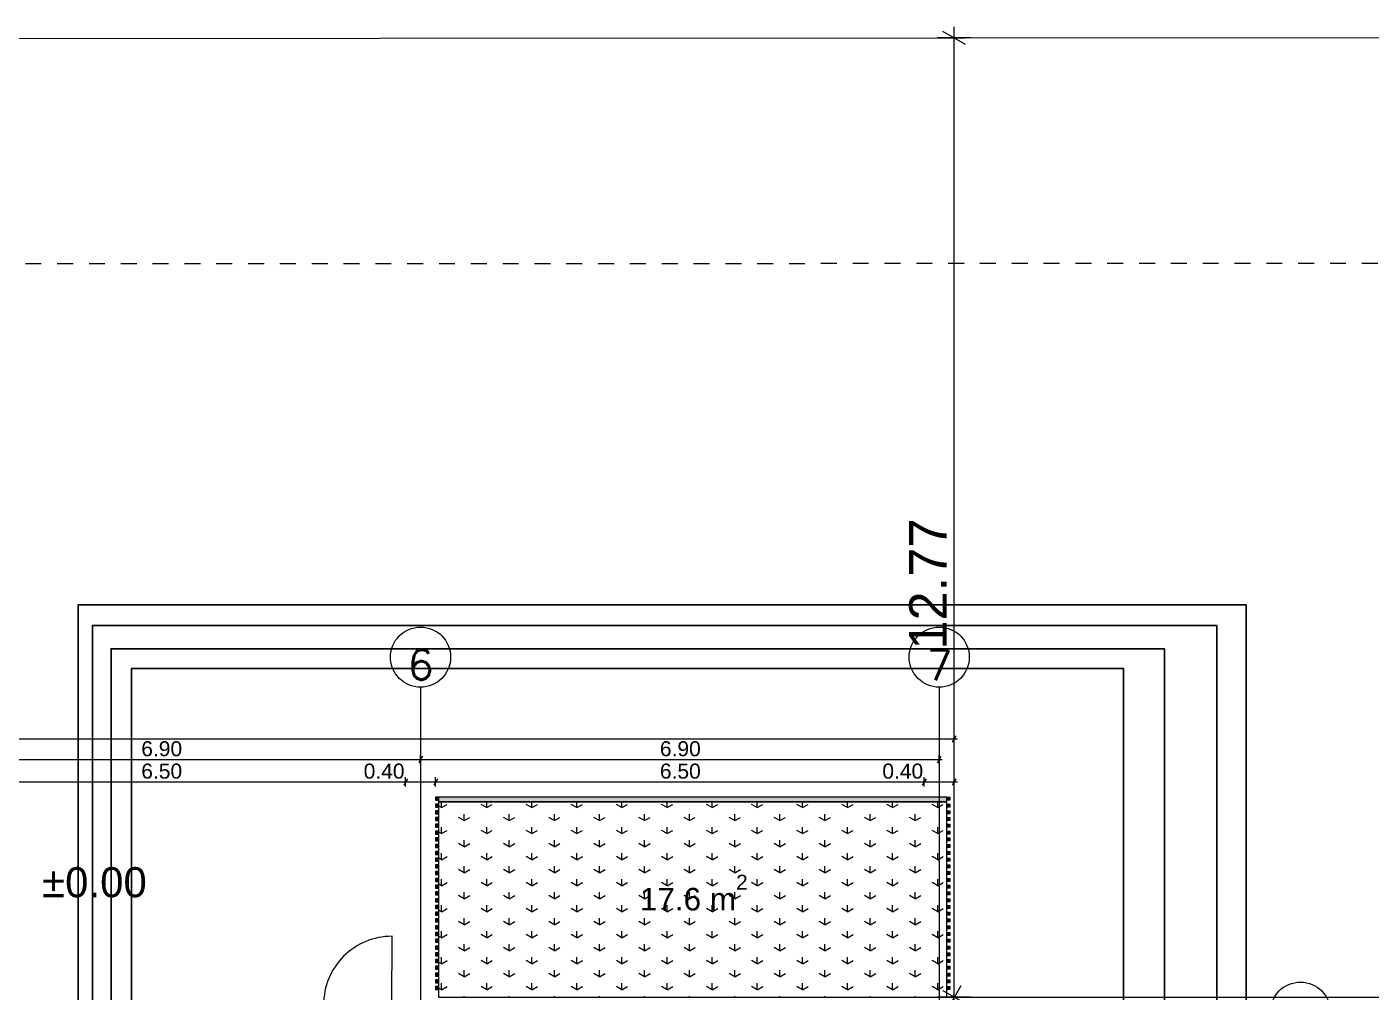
# Model space of a CAD drawing. Header units: millimetres. Extents: x 476244520 to 476657119, y 4620824743 to 4621446928.
# Drawn here: x 476419610 to 476437494, y 4620891087 to 4620903935 of the extents above; entities that cross this region are included whole.
import ezdxf

# ---------------------------------------------------------------- set-up
doc = ezdxf.new("R2010")
doc.units = ezdxf.units.MM
doc.header["$MEASUREMENT"] = 0
doc.set_wipeout_variables(frame=1)
doc.linetypes.add('Dashed', pattern=[423.333333, 211.666667, -211.666667])
doc.linetypes.add('Wipeout_Contour', pattern=[1000, 0, -1000])
for name, color, linetype, lineweight in [('0_Pen_No__42_Pen_No__250_Pen_No__5', 5, 'Continuous', 0), ('2D Drafting - General_Pen_No__250_Pen_No__7_Pen_No__7', 7, 'Continuous', 0), ('Annotation - Text_Pen_No__7_Pen_No__5', 5, 'Continuous', 0), ('New_0_Pen_No__250_Pen_No__255', 255, 'Continuous', 0), ('New_0_Pen_No__250_Pen_No__7', 7, 'Continuous', 0), ('New_0_Pen_No__5', 5, 'Continuous', 0), ('New_2D Drafting - General_Pen_No__250_Pen_No__7_Pen_No__112', 112, 'Continuous', 0), ('New_2D Drafting - General_Pen_No__250_Pen_No__7_Pen_No__4', 7, 'Continuous', 0), ('New_Annotation - Text_Pen_No__1', 1, 'Continuous', 0), ('New_Structural - Bearing_Pen_No__250', 7, 'Continuous', 0), ('RED LINE_Pen_No__1', 1, 'Continuous', 0), ('zoma_Pen_No__1', 1, 'Continuous', 0), ('zoma_Pen_No__142', 142, 'Continuous', 0), ('zoma_Pen_No__5_Pen_No__5', 5, 'Continuous', 0)]:
    doc.layers.add(name, color=color, linetype=linetype, lineweight=lineweight)
doc.layers.add('zoma', color=7, linetype='Continuous')
doc.styles.add('GENERATED_STYLE_1', font='arial.ttf')
doc.styles.add('GENERATED_STYLE_2', font='arial.ttf')
doc.dimstyles.new('GENERATED_STYLE__1', dxfattribs={"dimtxt": 200, "dimasz": 64.421331, "dimexe": 0.18, "dimexo": 3, "dimgap": 0.09, "dimtad": 1, "dimtih": 1, "dimtoh": 1, "dimlfac": 0.001, "dimzin": 0, "dimdsep": 46, "dimtxsty": 'GENERATED_STYLE_2', "dimblk": 'ARROWHEAD_2', "dimblk1": 'ARROWHEAD_2', "dimblk2": 'ARROWHEAD_2', "dimcen": 0.09, "dimclrd": 142, "dimclre": 142, "dimclrt": 142, "dimadec": 0, "dimazin": 0, "dimtfac": 1, "dimtdec": 4, "dimtmove": 0, "dimatfit": 3, "dimfxl": 1, "dimtolj": 1, "dimtzin": 0, "dimarcsym": 0})
doc.dimstyles.new('GENERATED_STYLE__2', dxfattribs={"dimtxt": 200, "dimasz": 64.421331, "dimexe": 0.18, "dimexo": 3, "dimgap": 0.09, "dimtad": 1, "dimtih": 1, "dimtoh": 1, "dimlfac": 0.001, "dimzin": 0, "dimdsep": 46, "dimtxsty": 'GENERATED_STYLE_2', "dimblk": 'ARROWHEAD_2', "dimblk1": 'ARROWHEAD_2', "dimblk2": 'ARROWHEAD_2', "dimcen": 0.09, "dimclrd": 142, "dimclre": 142, "dimclrt": 142, "dimadec": 0, "dimazin": 0, "dimtfac": 1, "dimtdec": 4, "dimtmove": 2, "dimatfit": 3, "dimfxl": 1, "dimtolj": 1, "dimtzin": 0, "dimarcsym": 0})
doc.dimstyles.new('GENERATED_STYLE__5', dxfattribs={"dimtxt": 500, "dimasz": 228, "dimexe": 0.18, "dimexo": 3, "dimgap": 0.09, "dimtad": 1, "dimtih": 1, "dimtoh": 1, "dimlfac": 0.001, "dimzin": 0, "dimdsep": 46, "dimtxsty": 'GENERATED_STYLE_2', "dimblk": 'ARROWHEAD_2', "dimblk1": 'ARROWHEAD_2', "dimblk2": 'ARROWHEAD_2', "dimcen": 0.09, "dimclrd": 1, "dimclre": 1, "dimclrt": 1, "dimadec": 0, "dimazin": 0, "dimtfac": 1, "dimtdec": 4, "dimtmove": 2, "dimatfit": 3, "dimfxl": 1, "dimtolj": 1, "dimtzin": 0, "dimarcsym": 0})
doc.dimstyles.new('GENERATED_STYLE__6', dxfattribs={"dimtxt": 500, "dimasz": 228, "dimexe": 0.18, "dimexo": 3, "dimgap": 0.09, "dimtad": 1, "dimlfac": 0.001, "dimzin": 0, "dimdsep": 46, "dimtxsty": 'GENERATED_STYLE_2', "dimblk": 'ARROWHEAD_2', "dimblk1": 'ARROWHEAD_2', "dimblk2": 'ARROWHEAD_2', "dimcen": 0.09, "dimclrd": 1, "dimclre": 1, "dimclrt": 1, "dimadec": 0, "dimazin": 0, "dimtfac": 1, "dimtdec": 4, "dimtmove": 2, "dimatfit": 3, "dimfxl": 1, "dimtolj": 1, "dimtzin": 0, "dimarcsym": 0})

# ---------------------------------------------------------------- blocks, each defined once
blk = doc.blocks.new('*D734', base_point=(476844527, 4621385791))
at = {"layer": 'zoma_Pen_No__1', "color": 1, "linetype": 'Continuous', "lineweight": 0, "transparency": 16777216}
for p, q in [((476432098, 4620903702), (476431798, 4620903875)), ((476431948, 4620903788), (476431948, 4620903935)), ((476432173, 4620903788), (476431723, 4620903788)), ((476431948, 4620891020), (476431948, 4620903788)), ((476432173, 4620891020), (476431723, 4620891020)), ((476431798, 4620891107), (476432098, 4620890934)), ((476431948, 4620890874), (476431948, 4620891020))]:
    blk.add_line(p, q, dxfattribs=at)
at = {"layer": 'zoma_Pen_No__1', "color": 1, "lineweight": 0, "transparency": 16777216, "insert": (476431848, 4620895645), "char_height": 500, "attachment_point": 7, "rotation": 90, "style": 'GENERATED_STYLE_2'}
blk.add_mtext('\\A1;{\\pql;\\fArial CYR|b0|i0|c204|p34;12.77}', dxfattribs=at)
blk = doc.blocks.new('ARROWHEAD_2')
at = {"color": 0, "linetype": 'Continuous', "lineweight": 0}
for p, q in [((0, 0), (-1, 0)), ((-0.378, -0.655), (0.378, 0.655))]:
    blk.add_line(p, q, dxfattribs=at)
blk = doc.blocks.new('*D735', base_point=(476844527, 4621385791))
at = {"layer": 'zoma_Pen_No__1', "color": 1, "linetype": 'Continuous', "lineweight": 0, "transparency": 16777216}
for p, q in [((476432034, 4620891170), (476431861, 4620890870)), ((476431948, 4620890795), (476431948, 4620891245)), ((476490954, 4620890870), (476491127, 4620891170)), ((476491041, 4620890795), (476491041, 4620891245)), ((476431801, 4620891020), (476431948, 4620891020)), ((476431948, 4620891020), (476491041, 4620891020)), ((476491041, 4620891020), (476491187, 4620891020))]:
    blk.add_line(p, q, dxfattribs=at)
at = {"layer": 'zoma_Pen_No__1', "color": 1, "lineweight": 0, "transparency": 16777216, "insert": (476442991, 4620891120), "char_height": 500, "attachment_point": 7, "style": 'GENERATED_STYLE_2'}
blk.add_mtext('\\A1;{\\pql;\\fArial CYR|b0|i0|c204|p34;59.09}', dxfattribs=at)
blk = doc.blocks.new('*D885', base_point=(476844527, 4621385791))
at = {"layer": 'zoma_Pen_No__142', "color": 142, "linetype": 'Continuous', "lineweight": 0, "transparency": 16777216}
for p, q in [((476417972, 4620894226), (476417923, 4620894141)), ((476417948, 4620894120), (476417948, 4620894247)), ((476424872, 4620894226), (476424823, 4620894141)), ((476424848, 4620894120), (476424848, 4620894247)), ((476417948, 4620894184), (476424848, 4620894184))]:
    blk.add_line(p, q, dxfattribs=at)
at = {"layer": 'zoma_Pen_No__142', "color": 142, "lineweight": 0, "transparency": 16777216, "insert": (476421132, 4620894224), "char_height": 200, "attachment_point": 7, "style": 'GENERATED_STYLE_2'}
blk.add_mtext('\\A1;{\\pql;\\fArial CYR|b0|i0|c204|p34;6.90}', dxfattribs=at)
blk = doc.blocks.new('*D886', base_point=(476844527, 4621385791))
at = {"layer": 'zoma_Pen_No__142', "color": 142, "linetype": 'Continuous', "lineweight": 0, "transparency": 16777216}
for p, q in [((476424872, 4620894226), (476424823, 4620894141)), ((476424848, 4620894120), (476424848, 4620894247)), ((476431723, 4620894141), (476431772, 4620894226)), ((476431748, 4620894120), (476431748, 4620894247)), ((476424848, 4620894184), (476431748, 4620894184)), ((476431748, 4620894184), (476431789, 4620894184))]:
    blk.add_line(p, q, dxfattribs=at)
at = {"layer": 'zoma_Pen_No__142', "color": 142, "lineweight": 0, "transparency": 16777216, "insert": (476428032, 4620894224), "char_height": 200, "attachment_point": 7, "style": 'GENERATED_STYLE_2'}
blk.add_mtext('\\A1;{\\pql;\\fArial CYR|b0|i0|c204|p34;6.90}', dxfattribs=at)
blk = doc.blocks.new('*D896', base_point=(476844527, 4621385791))
at = {"layer": 'zoma_Pen_No__142', "color": 142, "linetype": 'Continuous', "lineweight": 0, "transparency": 16777216}
for p, q in [((476418172, 4620893928), (476418123, 4620893843)), ((476418148, 4620893822), (476418148, 4620893949)), ((476418148, 4620893886), (476424648, 4620893886)), ((476424672, 4620893928), (476424623, 4620893843)), ((476424648, 4620893822), (476424648, 4620893949))]:
    blk.add_line(p, q, dxfattribs=at)
at = {"layer": 'zoma_Pen_No__142', "color": 142, "lineweight": 0, "transparency": 16777216, "char_height": 200, "attachment_point": 7, "style": 'GENERATED_STYLE_2'}
for s, insert in [('\\A1;{\\pql;\\fArial CYR|b0|i0|c204|p34;6.50}', (476421132, 4620893926)), ('\\A1;{\\pql;\\fArial CYR|b0|i0|c204|p34;0.40}', (476424091, 4620893926))]:
    blk.add_mtext(s, dxfattribs=dict(at, insert=insert))
blk = doc.blocks.new('*D897', base_point=(476844527, 4621385791))
at = {"layer": 'zoma_Pen_No__142', "color": 142, "linetype": 'Continuous', "lineweight": 0, "transparency": 16777216}
for p, q in [((476424672, 4620893928), (476424623, 4620893843)), ((476424648, 4620893822), (476424648, 4620893949)), ((476424648, 4620893886), (476425048, 4620893886)), ((476425072, 4620893928), (476425023, 4620893843)), ((476425048, 4620893822), (476425048, 4620893949))]:
    blk.add_line(p, q, dxfattribs=at)
blk = doc.blocks.new('*D898', base_point=(476844527, 4621385791))
at = {"layer": 'zoma_Pen_No__142', "color": 142, "linetype": 'Continuous', "lineweight": 0, "transparency": 16777216}
for p, q in [((476425072, 4620893928), (476425023, 4620893843)), ((476425048, 4620893822), (476425048, 4620893949)), ((476425048, 4620893886), (476431548, 4620893886)), ((476431572, 4620893928), (476431523, 4620893843)), ((476431548, 4620893822), (476431548, 4620893949))]:
    blk.add_line(p, q, dxfattribs=at)
at = {"layer": 'zoma_Pen_No__142', "color": 142, "lineweight": 0, "transparency": 16777216, "char_height": 200, "attachment_point": 7, "style": 'GENERATED_STYLE_2'}
for s, insert in [('\\A1;{\\pql;\\fArial CYR|b0|i0|c204|p34;6.50}', (476428032, 4620893926)), ('\\A1;{\\pql;\\fArial CYR|b0|i0|c204|p34;0.40}', (476430991, 4620893926))]:
    blk.add_mtext(s, dxfattribs=dict(at, insert=insert))
blk = doc.blocks.new('*D899', base_point=(476844527, 4621385791))
at = {"layer": 'zoma_Pen_No__142', "color": 142, "linetype": 'Continuous', "lineweight": 0, "transparency": 16777216}
for p, q in [((476431572, 4620893928), (476431523, 4620893843)), ((476431548, 4620893822), (476431548, 4620893949)), ((476431548, 4620893886), (476431948, 4620893886)), ((476431923, 4620893843), (476431972, 4620893928)), ((476431948, 4620893822), (476431948, 4620893949)), ((476431948, 4620893886), (476431989, 4620893886))]:
    blk.add_line(p, q, dxfattribs=at)
blk = doc.blocks.new('*D900', base_point=(476844527, 4621385791))
at = {"layer": 'zoma_Pen_No__142', "color": 142, "linetype": 'Continuous', "lineweight": 0, "transparency": 16777216}
for p, q in [((476390106, 4620894458), (476390148, 4620894458)), ((476390172, 4620894500), (476390123, 4620894415)), ((476390148, 4620894394), (476390148, 4620894521)), ((476390148, 4620894458), (476431948, 4620894458)), ((476431923, 4620894415), (476431972, 4620894500)), ((476431948, 4620894394), (476431948, 4620894521)), ((476431948, 4620894458), (476431989, 4620894458))]:
    blk.add_line(p, q, dxfattribs=at)
at = {"layer": 'zoma_Pen_No__142', "color": 142, "lineweight": 0, "transparency": 16777216, "insert": (476411271, 4620894498), "char_height": 200, "attachment_point": 7, "style": 'GENERATED_STYLE_2'}
blk.add_mtext('\\A1;{\\pql;\\fArial CYR|b0|i0|c204|p34;41.80}', dxfattribs=at)

msp = doc.modelspace()

# ---------------------------------------------------------------- hatches: boundary and pattern name
at = {"layer": 'New_0_Pen_No__250_Pen_No__255', "linetype": 'Continuous', "lineweight": 0}
for points in [[(476425088.025, 4620893679.897), (476425047.729, 4620893679.897), (476425047.729, 4620893640.243), (476425088.025, 4620893640.243)], [(476431847.729, 4620893679.897), (476425088.025, 4620893679.897), (476425088.025, 4620893620.243), (476431847.729, 4620893620.243)], [(476431847.729, 4620893679.897), (476431888.025, 4620893679.897), (476431888.025, 4620893640.243), (476431847.729, 4620893640.243)], [(476425088.025, 4620893590.539), (476425047.729, 4620893590.539), (476425047.729, 4620893550.886), (476425088.025, 4620893550.886)], [(476425088.025, 4620893500.539), (476425047.729, 4620893500.539), (476425047.729, 4620893460.886), (476425088.025, 4620893460.886)], [(476431847.729, 4620893590.539), (476431888.025, 4620893590.539), (476431888.025, 4620893550.886), (476431847.729, 4620893550.886)], [(476431847.729, 4620893500.539), (476431888.025, 4620893500.539), (476431888.025, 4620893460.886), (476431847.729, 4620893460.886)], [(476425088.025, 4620893410.539), (476425047.729, 4620893410.539), (476425047.729, 4620893370.886), (476425088.025, 4620893370.886)], [(476425088.025, 4620893320.539), (476425047.729, 4620893320.539), (476425047.729, 4620893280.886), (476425088.025, 4620893280.886)], [(476431847.729, 4620893410.539), (476431888.025, 4620893410.539), (476431888.025, 4620893370.886), (476431847.729, 4620893370.886)], [(476431847.729, 4620893320.539), (476431888.025, 4620893320.539), (476431888.025, 4620893280.886), (476431847.729, 4620893280.886)], [(476425088.025, 4620893230.539), (476425047.729, 4620893230.539), (476425047.729, 4620893190.886), (476425088.025, 4620893190.886)], [(476425088.025, 4620893140.539), (476425047.729, 4620893140.539), (476425047.729, 4620893100.886), (476425088.025, 4620893100.886)], [(476431847.729, 4620893230.539), (476431888.025, 4620893230.539), (476431888.025, 4620893190.886), (476431847.729, 4620893190.886)], [(476431847.729, 4620893140.539), (476431888.025, 4620893140.539), (476431888.025, 4620893100.886), (476431847.729, 4620893100.886)], [(476425088.025, 4620893050.539), (476425047.729, 4620893050.539), (476425047.729, 4620893010.886), (476425088.025, 4620893010.886)], [(476425088.025, 4620892960.539), (476425047.729, 4620892960.539), (476425047.729, 4620892920.886), (476425088.025, 4620892920.886)], [(476431847.729, 4620893050.539), (476431888.025, 4620893050.539), (476431888.025, 4620893010.886), (476431847.729, 4620893010.886)], [(476431847.729, 4620892960.539), (476431888.025, 4620892960.539), (476431888.025, 4620892920.886), (476431847.729, 4620892920.886)], [(476425088.025, 4620892870.539), (476425047.729, 4620892870.539), (476425047.729, 4620892830.886), (476425088.025, 4620892830.886)], [(476425088.025, 4620892780.539), (476425047.729, 4620892780.539), (476425047.729, 4620892740.886), (476425088.025, 4620892740.886)], [(476431847.729, 4620892870.539), (476431888.025, 4620892870.539), (476431888.025, 4620892830.886), (476431847.729, 4620892830.886)], [(476431847.729, 4620892780.539), (476431888.025, 4620892780.539), (476431888.025, 4620892740.886), (476431847.729, 4620892740.886)], [(476425088.025, 4620892690.539), (476425047.729, 4620892690.539), (476425047.729, 4620892650.886), (476425088.025, 4620892650.886)], [(476425088.025, 4620892600.539), (476425047.729, 4620892600.539), (476425047.729, 4620892560.886), (476425088.025, 4620892560.886)], [(476431847.729, 4620892690.539), (476431888.025, 4620892690.539), (476431888.025, 4620892650.886), (476431847.729, 4620892650.886)], [(476431847.729, 4620892600.539), (476431888.025, 4620892600.539), (476431888.025, 4620892560.886), (476431847.729, 4620892560.886)], [(476425088.025, 4620892510.539), (476425047.729, 4620892510.539), (476425047.729, 4620892470.886), (476425088.025, 4620892470.886)], [(476425088.025, 4620892420.539), (476425047.729, 4620892420.539), (476425047.729, 4620892380.886), (476425088.025, 4620892380.886)], [(476431847.729, 4620892510.539), (476431888.025, 4620892510.539), (476431888.025, 4620892470.886), (476431847.729, 4620892470.886)], [(476431847.729, 4620892420.539), (476431888.025, 4620892420.539), (476431888.025, 4620892380.886), (476431847.729, 4620892380.886)], [(476425088.025, 4620892330.539), (476425047.729, 4620892330.539), (476425047.729, 4620892290.886), (476425088.025, 4620892290.886)], [(476425088.025, 4620892240.539), (476425047.729, 4620892240.539), (476425047.729, 4620892200.886), (476425088.025, 4620892200.886)], [(476431847.729, 4620892330.539), (476431888.025, 4620892330.539), (476431888.025, 4620892290.886), (476431847.729, 4620892290.886)], [(476431847.729, 4620892240.539), (476431888.025, 4620892240.539), (476431888.025, 4620892200.886), (476431847.729, 4620892200.886)], [(476425088.025, 4620892150.539), (476425047.729, 4620892150.539), (476425047.729, 4620892110.886), (476425088.025, 4620892110.886)], [(476425088.025, 4620892060.539), (476425047.729, 4620892060.539), (476425047.729, 4620892020.886), (476425088.025, 4620892020.886)], [(476431847.729, 4620892150.539), (476431888.025, 4620892150.539), (476431888.025, 4620892110.886), (476431847.729, 4620892110.886)], [(476431847.729, 4620892060.539), (476431888.025, 4620892060.539), (476431888.025, 4620892020.886), (476431847.729, 4620892020.886)], [(476425088.025, 4620891970.539), (476425047.729, 4620891970.539), (476425047.729, 4620891930.886), (476425088.025, 4620891930.886)], [(476425088.025, 4620891880.539), (476425047.729, 4620891880.539), (476425047.729, 4620891840.886), (476425088.025, 4620891840.886)], [(476431847.729, 4620891970.539), (476431888.025, 4620891970.539), (476431888.025, 4620891930.886), (476431847.729, 4620891930.886)], [(476431847.729, 4620891880.539), (476431888.025, 4620891880.539), (476431888.025, 4620891840.886), (476431847.729, 4620891840.886)], [(476425088.025, 4620891790.539), (476425047.729, 4620891790.539), (476425047.729, 4620891750.886), (476425088.025, 4620891750.886)], [(476425088.025, 4620891700.539), (476425047.729, 4620891700.539), (476425047.729, 4620891660.886), (476425088.025, 4620891660.886)], [(476431847.729, 4620891790.539), (476431888.025, 4620891790.539), (476431888.025, 4620891750.886), (476431847.729, 4620891750.886)], [(476431847.729, 4620891700.539), (476431888.025, 4620891700.539), (476431888.025, 4620891660.886), (476431847.729, 4620891660.886)], [(476425088.025, 4620891610.539), (476425047.729, 4620891610.539), (476425047.729, 4620891570.886), (476425088.025, 4620891570.886)], [(476425088.025, 4620891520.539), (476425047.729, 4620891520.539), (476425047.729, 4620891480.886), (476425088.025, 4620891480.886)], [(476431847.729, 4620891610.539), (476431888.025, 4620891610.539), (476431888.025, 4620891570.886), (476431847.729, 4620891570.886)], [(476431847.729, 4620891520.539), (476431888.025, 4620891520.539), (476431888.025, 4620891480.886), (476431847.729, 4620891480.886)], [(476425088.025, 4620891430.539), (476425047.729, 4620891430.539), (476425047.729, 4620891390.886), (476425088.025, 4620891390.886)], [(476425088.025, 4620891340.539), (476425047.729, 4620891340.539), (476425047.729, 4620891300.886), (476425088.025, 4620891300.886)], [(476431847.729, 4620891430.539), (476431888.025, 4620891430.539), (476431888.025, 4620891390.886), (476431847.729, 4620891390.886)], [(476431847.729, 4620891340.539), (476431888.025, 4620891340.539), (476431888.025, 4620891300.886), (476431847.729, 4620891300.886)], [(476425088.025, 4620891250.539), (476425047.729, 4620891250.539), (476425047.729, 4620891210.886), (476425088.025, 4620891210.886)], [(476425088.025, 4620891160.539), (476425047.729, 4620891160.539), (476425047.729, 4620891120.886), (476425088.025, 4620891120.886)], [(476431847.729, 4620891250.539), (476431888.025, 4620891250.539), (476431888.025, 4620891210.886), (476431847.729, 4620891210.886)], [(476431847.729, 4620891160.539), (476431888.025, 4620891160.539), (476431888.025, 4620891120.886), (476431847.729, 4620891120.886)]]:
    msp.add_hatch(color=255, dxfattribs=at).paths.add_polyline_path(points)
at = {"layer": 'New_2D Drafting - General_Pen_No__250_Pen_No__7_Pen_No__112', "linetype": 'Continuous', "lineweight": 0}
h = msp.add_hatch(dxfattribs=at)
h.set_pattern_fill('GRASS', color=112, style=0, pattern_type=2)
h.set_pattern_definition([(90, (476844527.15, 4621385791.04), (-600, 0), [86.60254, -259.80762]), (90, (476844827.15, 4621385964.25), (-600, 0), [86.60254, -259.80762]), (30, (476844527.15, 4621385791.04), (-300, 519.61524), [86.60254, -259.80762]), (30, (476844527.15, 4621386137.45), (-300, 519.61524), [86.60254, -259.80762]), (150, (476844527.15, 4621385791.04), (300, 519.61524), [86.60254, -259.80762]), (150, (476844527.15, 4621386137.45), (300, 519.61524), [86.60254, -259.80762])])
h.paths.add_polyline_path([(476425088.025, 4620891020.243), (476431847.729, 4620891020.243), (476431847.729, 4620893620.243), (476425088.025, 4620893620.243)])

# ---------------------------------------------------------------- linework, layer by layer
at = {"layer": '0_Pen_No__42_Pen_No__250_Pen_No__5', "color": 5, "linetype": 'Continuous', "lineweight": 0}
for centre in [(476424847.729, 4620895546.055), (476431747.729, 4620895546.055), (476436553.559, 4620890820.243)]:
    msp.add_circle(centre, 400, dxfattribs=at)
at = {"layer": 'New_0_Pen_No__250_Pen_No__7', "color": 7, "linetype": 'Continuous', "lineweight": 0, "flags": 128}
for points in [[(476425088.025, 4620893679.897), (476425047.729, 4620893679.897), (476425047.729, 4620893640.243), (476425088.025, 4620893640.243)], [(476431847.729, 4620893679.897), (476425088.025, 4620893679.897), (476425088.025, 4620893620.243), (476431847.729, 4620893620.243)], [(476431847.729, 4620893679.897), (476431888.025, 4620893679.897), (476431888.025, 4620893640.243), (476431847.729, 4620893640.243)], [(476425088.025, 4620893590.539), (476425047.729, 4620893590.539), (476425047.729, 4620893550.886), (476425088.025, 4620893550.886)], [(476425088.025, 4620893500.539), (476425047.729, 4620893500.539), (476425047.729, 4620893460.886), (476425088.025, 4620893460.886)], [(476431847.729, 4620893590.539), (476431888.025, 4620893590.539), (476431888.025, 4620893550.886), (476431847.729, 4620893550.886)], [(476431847.729, 4620893500.539), (476431888.025, 4620893500.539), (476431888.025, 4620893460.886), (476431847.729, 4620893460.886)], [(476425088.025, 4620893410.539), (476425047.729, 4620893410.539), (476425047.729, 4620893370.886), (476425088.025, 4620893370.886)], [(476425088.025, 4620893320.539), (476425047.729, 4620893320.539), (476425047.729, 4620893280.886), (476425088.025, 4620893280.886)], [(476431847.729, 4620893410.539), (476431888.025, 4620893410.539), (476431888.025, 4620893370.886), (476431847.729, 4620893370.886)], [(476431847.729, 4620893320.539), (476431888.025, 4620893320.539), (476431888.025, 4620893280.886), (476431847.729, 4620893280.886)], [(476425088.025, 4620893230.539), (476425047.729, 4620893230.539), (476425047.729, 4620893190.886), (476425088.025, 4620893190.886)], [(476425088.025, 4620893140.539), (476425047.729, 4620893140.539), (476425047.729, 4620893100.886), (476425088.025, 4620893100.886)], [(476431847.729, 4620893230.539), (476431888.025, 4620893230.539), (476431888.025, 4620893190.886), (476431847.729, 4620893190.886)], [(476431847.729, 4620893140.539), (476431888.025, 4620893140.539), (476431888.025, 4620893100.886), (476431847.729, 4620893100.886)], [(476425088.025, 4620893050.539), (476425047.729, 4620893050.539), (476425047.729, 4620893010.886), (476425088.025, 4620893010.886)], [(476425088.025, 4620892960.539), (476425047.729, 4620892960.539), (476425047.729, 4620892920.886), (476425088.025, 4620892920.886)], [(476431847.729, 4620893050.539), (476431888.025, 4620893050.539), (476431888.025, 4620893010.886), (476431847.729, 4620893010.886)], [(476431847.729, 4620892960.539), (476431888.025, 4620892960.539), (476431888.025, 4620892920.886), (476431847.729, 4620892920.886)], [(476425088.025, 4620892870.539), (476425047.729, 4620892870.539), (476425047.729, 4620892830.886), (476425088.025, 4620892830.886)], [(476425088.025, 4620892780.539), (476425047.729, 4620892780.539), (476425047.729, 4620892740.886), (476425088.025, 4620892740.886)], [(476431847.729, 4620892870.539), (476431888.025, 4620892870.539), (476431888.025, 4620892830.886), (476431847.729, 4620892830.886)], [(476431847.729, 4620892780.539), (476431888.025, 4620892780.539), (476431888.025, 4620892740.886), (476431847.729, 4620892740.886)], [(476425088.025, 4620892690.539), (476425047.729, 4620892690.539), (476425047.729, 4620892650.886), (476425088.025, 4620892650.886)], [(476425088.025, 4620892600.539), (476425047.729, 4620892600.539), (476425047.729, 4620892560.886), (476425088.025, 4620892560.886)], [(476431847.729, 4620892690.539), (476431888.025, 4620892690.539), (476431888.025, 4620892650.886), (476431847.729, 4620892650.886)], [(476431847.729, 4620892600.539), (476431888.025, 4620892600.539), (476431888.025, 4620892560.886), (476431847.729, 4620892560.886)], [(476425088.025, 4620892510.539), (476425047.729, 4620892510.539), (476425047.729, 4620892470.886), (476425088.025, 4620892470.886)], [(476425088.025, 4620892420.539), (476425047.729, 4620892420.539), (476425047.729, 4620892380.886), (476425088.025, 4620892380.886)], [(476431847.729, 4620892510.539), (476431888.025, 4620892510.539), (476431888.025, 4620892470.886), (476431847.729, 4620892470.886)], [(476431847.729, 4620892420.539), (476431888.025, 4620892420.539), (476431888.025, 4620892380.886), (476431847.729, 4620892380.886)], [(476425088.025, 4620892330.539), (476425047.729, 4620892330.539), (476425047.729, 4620892290.886), (476425088.025, 4620892290.886)], [(476425088.025, 4620892240.539), (476425047.729, 4620892240.539), (476425047.729, 4620892200.886), (476425088.025, 4620892200.886)], [(476431847.729, 4620892330.539), (476431888.025, 4620892330.539), (476431888.025, 4620892290.886), (476431847.729, 4620892290.886)], [(476431847.729, 4620892240.539), (476431888.025, 4620892240.539), (476431888.025, 4620892200.886), (476431847.729, 4620892200.886)], [(476425088.025, 4620892150.539), (476425047.729, 4620892150.539), (476425047.729, 4620892110.886), (476425088.025, 4620892110.886)], [(476425088.025, 4620892060.539), (476425047.729, 4620892060.539), (476425047.729, 4620892020.886), (476425088.025, 4620892020.886)], [(476431847.729, 4620892150.539), (476431888.025, 4620892150.539), (476431888.025, 4620892110.886), (476431847.729, 4620892110.886)], [(476431847.729, 4620892060.539), (476431888.025, 4620892060.539), (476431888.025, 4620892020.886), (476431847.729, 4620892020.886)], [(476425088.025, 4620891970.539), (476425047.729, 4620891970.539), (476425047.729, 4620891930.886), (476425088.025, 4620891930.886)], [(476425088.025, 4620891880.539), (476425047.729, 4620891880.539), (476425047.729, 4620891840.886), (476425088.025, 4620891840.886)], [(476431847.729, 4620891970.539), (476431888.025, 4620891970.539), (476431888.025, 4620891930.886), (476431847.729, 4620891930.886)], [(476431847.729, 4620891880.539), (476431888.025, 4620891880.539), (476431888.025, 4620891840.886), (476431847.729, 4620891840.886)], [(476425088.025, 4620891790.539), (476425047.729, 4620891790.539), (476425047.729, 4620891750.886), (476425088.025, 4620891750.886)], [(476425088.025, 4620891700.539), (476425047.729, 4620891700.539), (476425047.729, 4620891660.886), (476425088.025, 4620891660.886)], [(476431847.729, 4620891790.539), (476431888.025, 4620891790.539), (476431888.025, 4620891750.886), (476431847.729, 4620891750.886)], [(476431847.729, 4620891700.539), (476431888.025, 4620891700.539), (476431888.025, 4620891660.886), (476431847.729, 4620891660.886)], [(476425088.025, 4620891610.539), (476425047.729, 4620891610.539), (476425047.729, 4620891570.886), (476425088.025, 4620891570.886)], [(476425088.025, 4620891520.539), (476425047.729, 4620891520.539), (476425047.729, 4620891480.886), (476425088.025, 4620891480.886)], [(476431847.729, 4620891610.539), (476431888.025, 4620891610.539), (476431888.025, 4620891570.886), (476431847.729, 4620891570.886)], [(476431847.729, 4620891520.539), (476431888.025, 4620891520.539), (476431888.025, 4620891480.886), (476431847.729, 4620891480.886)], [(476425088.025, 4620891430.539), (476425047.729, 4620891430.539), (476425047.729, 4620891390.886), (476425088.025, 4620891390.886)], [(476425088.025, 4620891340.539), (476425047.729, 4620891340.539), (476425047.729, 4620891300.886), (476425088.025, 4620891300.886)], [(476431847.729, 4620891430.539), (476431888.025, 4620891430.539), (476431888.025, 4620891390.886), (476431847.729, 4620891390.886)], [(476431847.729, 4620891340.539), (476431888.025, 4620891340.539), (476431888.025, 4620891300.886), (476431847.729, 4620891300.886)], [(476425088.025, 4620891250.539), (476425047.729, 4620891250.539), (476425047.729, 4620891210.886), (476425088.025, 4620891210.886)], [(476425088.025, 4620891160.539), (476425047.729, 4620891160.539), (476425047.729, 4620891120.886), (476425088.025, 4620891120.886)], [(476431847.729, 4620891250.539), (476431888.025, 4620891250.539), (476431888.025, 4620891210.886), (476431847.729, 4620891210.886)], [(476431847.729, 4620891160.539), (476431888.025, 4620891160.539), (476431888.025, 4620891120.886), (476431847.729, 4620891120.886)]]:
    msp.add_lwpolyline(points, close=True, dxfattribs=at)
at = {"layer": 'New_0_Pen_No__5', "color": 5, "linetype": 'Dashed', "lineweight": 0}
msp.add_lwpolyline([(476389546.937, 4620869357.745), (476389533.654, 4620900771.238), (476485075.573, 4620900810.024), (476485089.236, 4620869330.792)], close=True, dxfattribs=at)
at = {"layer": 'New_2D Drafting - General_Pen_No__250_Pen_No__7_Pen_No__4', "color": 7, "linetype": 'Continuous', "lineweight": 0, "flags": 128}
msp.add_lwpolyline([(476425088.025, 4620891020.243), (476431847.729, 4620891020.243), (476431847.729, 4620893620.243), (476425088.025, 4620893620.243)], close=True, dxfattribs=at)
at = {"layer": 'New_Structural - Bearing_Pen_No__250', "color": 7, "linetype": 'Continuous', "lineweight": 0}
msp.add_line((476424467.736, 4620890920.246), (476424467.764, 4620891830.246), dxfattribs=at)
msp.add_arc((476424467.736, 4620890920.246), 910, 89.9982333, 179.9982333, dxfattribs=at)
at = {"layer": 'RED LINE_Pen_No__1', "color": 1, "linetype": 'Continuous', "lineweight": 0, "flags": 128}
msp.add_lwpolyline([(476377528.41, 4620903756.783), (476478857.891, 4620903815.798)], dxfattribs=at)
at = {"layer": 'zoma_Pen_No__5_Pen_No__5', "color": 5, "linetype": 'Continuous', "lineweight": 0}
for p, q in [((476424847.729, 4620895146.055), (476424847.729, 4620870435.248)), ((476431747.729, 4620895146.055), (476431747.729, 4620870435.248))]:
    msp.add_line(p, q, dxfattribs=at)

# ---------------------------------------------------------------- texts
at = {"layer": '2D Drafting - General_Pen_No__250_Pen_No__7_Pen_No__7', "color": 7, "lineweight": 0, "insert": (476427764.632, 4620892170.243), "char_height": 300, "attachment_point": 7, "style": 'GENERATED_STYLE_1'}
msp.add_mtext('{\\fArial|b0|i0|c0|p34;17.6 m{\\H0.66x;\\S2^  ;}}', dxfattribs=at)
at = {"layer": 'Annotation - Text_Pen_No__7_Pen_No__5', "color": 5, "linetype": 'Continuous', "lineweight": 0, "char_height": 400, "attachment_point": 2}
for s, insert in [('\\A1;{\\pqc;\\Ftxt.shx;6}', (476424849.887, 4620895645.092)), ('\\A1;{\\pqc;\\Ftxt.shx;7}', (476431749.887, 4620895638.292))]:
    msp.add_mtext(s, dxfattribs=dict(at, insert=insert))

# ---------------------------------------------------------------- dimensions: what is measured, and where the dimension line sits
at = {"layer": 'zoma', "color": 1, "linetype": 'Continuous', "lineweight": 0}
dim = msp.add_linear_dim(base=(476431947.729, 4620903788.477), p1=(476431947.729, 4620891020.243), p2=(476431947.698, 4620903788.477), angle=90, dimstyle='GENERATED_STYLE__6', dxfattribs=at)
dim.commit()
dim.dimension.update_dxf_attribs({"geometry": '*D734', "text_midpoint": (476431597.729, 4620896484.648), "dimtype": 160, "text_rotation": 90})
at = {"layer": 'zoma', "color": 142, "linetype": 'Continuous', "lineweight": 0}
for base, p1, p2, picture, middle in [((476431747.724, 4620894183.803), (476424847.724, 4620892545.107), (476431747.724, 4620892545.107), '*D886', (476428291.431, 4620894323.803)), ((476425047.724, 4620893885.634), (476424647.724, 4620892382.968), (476425047.724, 4620892382.968), '*D897', (476424350.876, 4620894025.634)), ((476431547.724, 4620893885.634), (476425047.724, 4620892382.968), (476431547.724, 4620892382.968), '*D898', (476428291.431, 4620894025.634)), ((476431947.724, 4620893885.634), (476431547.724, 4620892382.968), (476431947.724, 4620892382.968), '*D899', (476431250.876, 4620894025.634))]:
    dim = msp.add_linear_dim(base=base, p1=p1, p2=p2, dimstyle='GENERATED_STYLE__1', dxfattribs=at)
    dim.commit()
    dim.dimension.update_dxf_attribs({"geometry": picture, "text_midpoint": middle, "dimtype": 160})
at = {"layer": 'zoma', "color": 1, "linetype": 'Continuous', "lineweight": 0}
dim = msp.add_linear_dim(base=(476491040.61, 4620891020.243), p1=(476431947.729, 4620891020.243), p2=(476491040.61, 4620891020.243), dimstyle='GENERATED_STYLE__5', dxfattribs=at)
dim.commit()
dim.dimension.update_dxf_attribs({"geometry": '*D735', "text_midpoint": (476443831.25, 4620891370.243), "dimtype": 160})

# ---------------------------------------------------------------- next in the draw order: wipeouts: each hides what was drawn before it
at = {"color": 1, "linetype": 'Wipeout_Contour', "lineweight": 0, "ltscale": 18581549665.37056}
msp.add_wipeout([(476419826.903, 4620892841.337), (476421191.024, 4620892841.337), (476421191.024, 4620892212.764), (476419826.903, 4620892212.764)], dxfattribs=at).dxf.layer = 'New_Annotation - Text_Pen_No__1'

# ---------------------------------------------------------------- next in the draw order: linework, layer by layer
at = {"color": 3, "lineweight": 30}
for points in [[(476420291.246, 4620890248.012), (476420291.246, 4620896241.725), (476435832.81, 4620896241.725), (476435832.81, 4620870609.148), (476433034.044, 4620870609.148), (476433034.044, 4620869528.349)], [(476420484.717, 4620890182.772), (476420484.717, 4620895967.389), (476435439.739, 4620895967.389), (476435439.739, 4620870859.271), (476430664.517, 4620870859.271), (476430664.517, 4620869531.841)], [(476420729.851, 4620890192.194), (476420729.851, 4620895658.195), (476434743.716, 4620895658.195), (476434743.716, 4620871184.151), (476408734.725, 4620871184.151), (476408734.725, 4620869542.273)], [(476421004.208, 4620890147.401), (476421004.208, 4620895396.176), (476434198.181, 4620895396.176), (476434198.181, 4620871544.143), (476417547.852, 4620871544.143), (476417547.852, 4620869218.736)]]:
    msp.add_lwpolyline(points, dxfattribs=at)

# ---------------------------------------------------------------- next in the draw order: texts
at = {"layer": 'New_Annotation - Text_Pen_No__1', "color": 1, "linetype": 'Continuous', "lineweight": 0, "insert": (476420508.964, 4620892749.908), "char_height": 400, "attachment_point": 2, "style": 'GENERATED_STYLE_1'}
msp.add_mtext('\\A1;{\\pqc;\\fArial|b0|i0|c0|p34;±0.00}', dxfattribs=at)

# ---------------------------------------------------------------- next in the draw order: dimensions: what is measured, and where the dimension line sits
at = {"layer": 'zoma', "color": 142, "linetype": 'Continuous', "lineweight": 0}
for base, p1, p2, dimstyle, picture, middle in [((476431947.724, 4620894457.622), (476390147.724, 4620892599.033), (476431947.724, 4620892599.033), 'GENERATED_STYLE__2', '*D900', (476411607.037, 4620894597.622)), ((476424847.724, 4620894183.803), (476417947.724, 4620892545.107), (476424847.724, 4620892545.107), 'GENERATED_STYLE__1', '*D885', (476421391.431, 4620894323.803)), ((476424647.724, 4620893885.634), (476418147.724, 4620892382.968), (476424647.724, 4620892382.968), 'GENERATED_STYLE__1', '*D896', (476421391.431, 4620894025.634))]:
    dim = msp.add_linear_dim(base=base, p1=p1, p2=p2, dimstyle=dimstyle, dxfattribs=at)
    dim.commit()
    dim.dimension.update_dxf_attribs({"geometry": picture, "text_midpoint": middle, "dimtype": 160})

doc.saveas('drawing.dxf')
